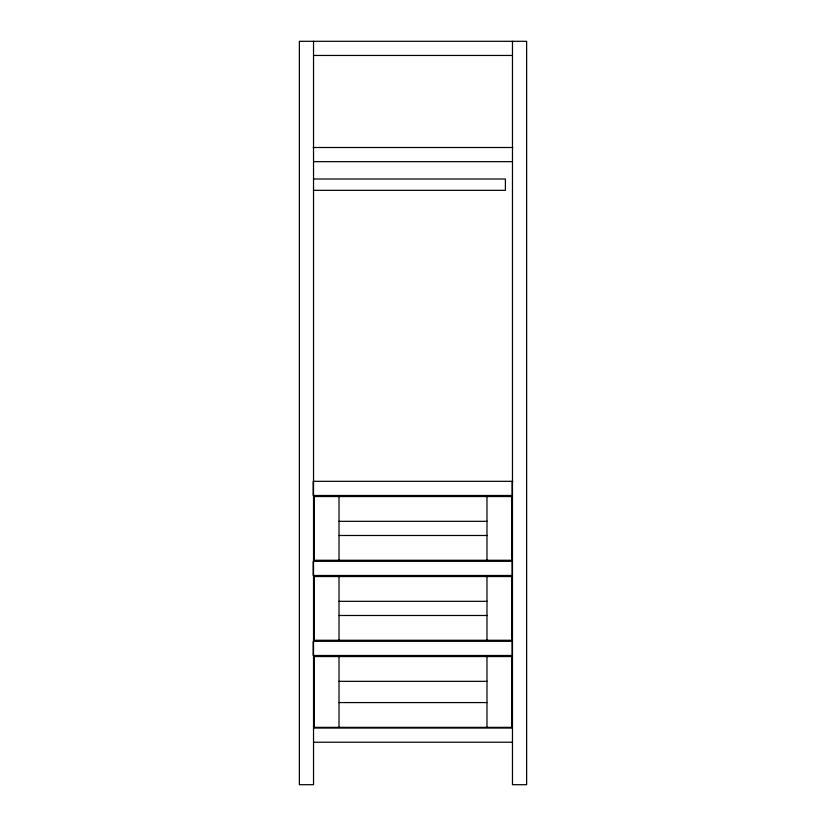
<?xml version="1.0" encoding="UTF-8"?>
<svg xmlns="http://www.w3.org/2000/svg" width="826" height="826" viewBox="0 0 826 826"><rect width="100%" height="100%" fill="white"/><g stroke="black" fill="none" stroke-linecap="round" stroke-linejoin="round"><path stroke-width="1.24" d="M313.529 55.456L512.471 55.456M313.168 147.503L512.832 147.503M313.529 161.659L512.471 161.659M313.467 179.005L505.398 179.005L505.398 190.331L313.467 190.331M512.832 481.321L313.168 481.321L313.168 495.486L512.12 495.486L512.12 481.321M339.011 521.32L486.989 521.32M339.011 535.485L486.989 535.485M339.011 601.328L486.989 601.328M339.011 615.484L486.989 615.484M339.011 681.336L486.989 681.336M339.011 702.575L486.989 702.575M313.529 728.057L512.471 728.057M313.529 742.223L512.471 742.223M512.471 41.3L512.471 784.7L526.637 784.7L526.637 41.3L299.363 41.3L299.363 784.7L313.529 784.7L313.529 41.3M486.989 496.54L486.989 560.265M486.989 576.548L486.989 640.264M486.989 656.556L486.989 727.355M339.011 496.54L339.011 560.265M339.011 576.548L339.011 640.264M339.011 656.556L339.011 727.355M511.769 496.54L314.231 496.54L314.231 560.265L511.769 560.265L511.769 496.54M512.12 561.329L313.168 561.329L313.168 575.485L512.12 575.485L512.12 561.329M511.769 576.548L314.231 576.548L314.231 640.264L511.769 640.264L511.769 576.548M512.12 641.327L313.168 641.327L313.168 655.493L512.12 655.493L512.12 641.327M511.769 656.556L314.231 656.556L314.231 727.355L511.769 727.355L511.769 656.556"/></g></svg>
